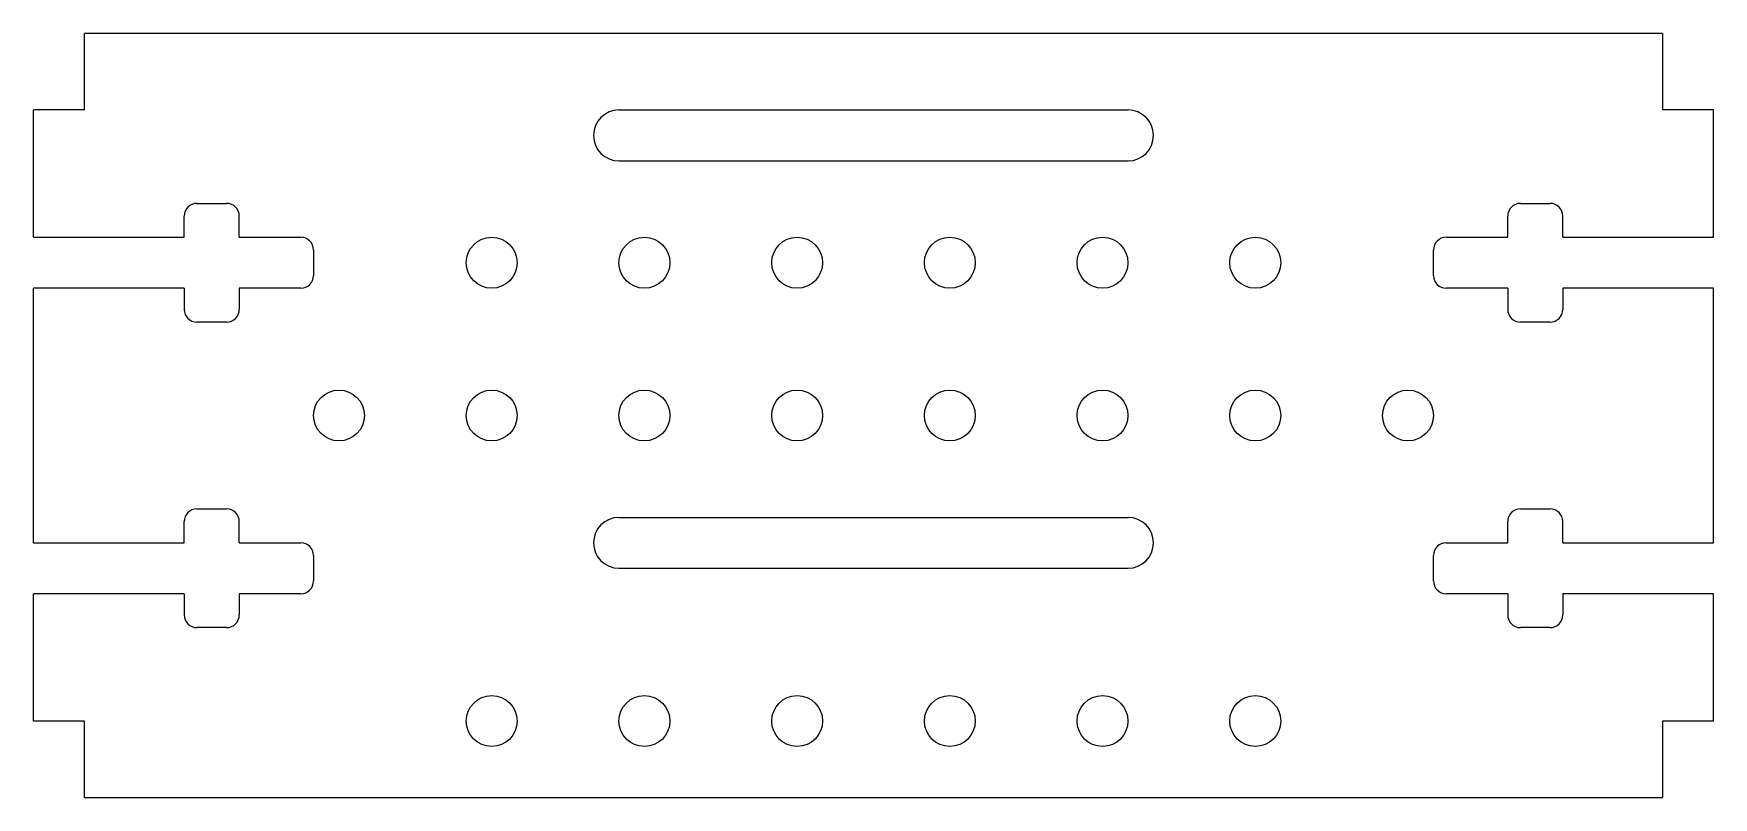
# Model space of a CAD drawing. Header units: millimetres. Extents: x -1482.7 to -1383.7, y 333.9 to 378.9.
import ezdxf

# ---------------------------------------------------------------- set-up
doc = ezdxf.new("R2010")
doc.units = ezdxf.units.MM
doc.layers.add('Default', color=7, linetype='Continuous')

msp = doc.modelspace()

# ---------------------------------------------------------------- linework, layer by layer
at = {"layer": 'Default', "color": 7, "linetype": 'Continuous'}
for p, q in [((-1386.727, 378.908), (-1479.727, 378.908)), ((-1479.727, 374.408), (-1479.727, 378.908)), ((-1386.727, 378.908), (-1386.727, 374.408)), ((-1479.727, 374.408), (-1482.727, 374.408)), ((-1482.727, 366.908), (-1482.727, 374.408)), ((-1448.227, 374.408), (-1418.227, 374.408)), ((-1383.727, 374.408), (-1386.727, 374.408)), ((-1383.727, 366.908), (-1383.727, 374.408)), ((-1448.227, 371.408), (-1418.227, 371.408)), ((-1473.102, 368.908), (-1471.352, 368.908)), ((-1395.102, 368.908), (-1393.352, 368.908)), ((-1473.852, 366.908), (-1473.852, 368.158)), ((-1470.602, 366.908), (-1470.602, 368.158)), ((-1395.852, 366.908), (-1395.852, 368.158)), ((-1392.602, 366.908), (-1392.602, 368.158)), ((-1482.727, 366.908), (-1473.852, 366.908)), ((-1470.602, 366.908), (-1466.977, 366.908)), ((-1399.477, 366.908), (-1395.852, 366.908)), ((-1392.602, 366.908), (-1383.727, 366.908)), ((-1466.227, 366.158), (-1466.227, 364.658)), ((-1400.227, 364.658), (-1400.227, 366.158)), ((-1482.727, 348.908), (-1482.727, 363.908)), ((-1473.852, 363.908), (-1482.727, 363.908)), ((-1473.852, 363.908), (-1473.852, 362.658)), ((-1466.977, 363.908), (-1470.602, 363.908)), ((-1470.602, 363.908), (-1470.602, 362.658)), ((-1395.852, 363.908), (-1399.477, 363.908)), ((-1395.852, 363.908), (-1395.852, 362.658)), ((-1383.727, 363.908), (-1392.602, 363.908)), ((-1392.602, 363.908), (-1392.602, 362.658)), ((-1383.727, 348.908), (-1383.727, 363.908)), ((-1471.352, 361.908), (-1473.102, 361.908)), ((-1393.352, 361.908), (-1395.102, 361.908)), ((-1473.102, 350.908), (-1471.352, 350.908)), ((-1395.102, 350.908), (-1393.352, 350.908)), ((-1473.852, 348.908), (-1473.852, 350.158)), ((-1470.602, 348.908), (-1470.602, 350.158)), ((-1448.227, 350.408), (-1418.227, 350.408)), ((-1395.852, 348.908), (-1395.852, 350.158)), ((-1392.602, 348.908), (-1392.602, 350.158)), ((-1482.727, 348.908), (-1473.852, 348.908)), ((-1470.602, 348.908), (-1466.977, 348.908)), ((-1399.477, 348.908), (-1395.852, 348.908)), ((-1392.602, 348.908), (-1383.727, 348.908)), ((-1466.227, 348.158), (-1466.227, 346.658)), ((-1400.227, 346.658), (-1400.227, 348.158)), ((-1448.227, 347.408), (-1418.227, 347.408)), ((-1482.727, 338.408), (-1482.727, 345.908)), ((-1473.852, 345.908), (-1482.727, 345.908)), ((-1473.852, 345.908), (-1473.852, 344.658)), ((-1466.977, 345.908), (-1470.602, 345.908)), ((-1470.602, 345.908), (-1470.602, 344.658)), ((-1395.852, 345.908), (-1399.477, 345.908)), ((-1395.852, 345.908), (-1395.852, 344.658)), ((-1383.727, 345.908), (-1392.602, 345.908)), ((-1392.602, 345.908), (-1392.602, 344.658)), ((-1383.727, 338.408), (-1383.727, 345.908)), ((-1471.352, 343.908), (-1473.102, 343.908)), ((-1393.352, 343.908), (-1395.102, 343.908)), ((-1479.727, 338.408), (-1482.727, 338.408)), ((-1479.727, 333.908), (-1479.727, 338.408)), ((-1383.727, 338.408), (-1386.727, 338.408)), ((-1386.727, 338.408), (-1386.727, 333.908)), ((-1479.727, 333.908), (-1386.727, 333.908))]:
    msp.add_line(p, q, dxfattribs=at)
for centre in [(-1455.728, 365.408), (-1446.728, 365.408), (-1437.728, 365.408), (-1428.728, 365.408), (-1419.728, 365.408), (-1410.728, 365.408), (-1464.728, 356.408), (-1455.728, 356.408), (-1446.728, 356.408), (-1437.728, 356.408), (-1428.728, 356.408), (-1419.728, 356.408), (-1410.728, 356.408), (-1401.728, 356.408), (-1455.728, 338.408), (-1446.728, 338.408), (-1437.728, 338.408), (-1428.728, 338.408), (-1419.728, 338.408), (-1410.728, 338.408)]:
    msp.add_circle(centre, 1.5, dxfattribs=at)
for centre, radius, start, end in [((-1448.227, 372.908), 1.5, 90, 270), ((-1418.227, 372.908), 1.5, 270, 90), ((-1473.102, 368.158), 0.75, 90, 180), ((-1471.352, 368.158), 0.75, 0, 90), ((-1395.102, 368.158), 0.75, 90, 180), ((-1393.352, 368.158), 0.75, 0, 90), ((-1466.977, 366.158), 0.75, 0, 90), ((-1399.477, 366.158), 0.75, 90, 180), ((-1466.977, 364.658), 0.75, 270, 0), ((-1399.477, 364.658), 0.75, 180, 270), ((-1473.102, 362.658), 0.75, 180, 270), ((-1471.352, 362.658), 0.75, 270, 0), ((-1395.102, 362.658), 0.75, 180, 270), ((-1393.352, 362.658), 0.75, 270, 0), ((-1473.102, 350.158), 0.75, 90, 180), ((-1471.352, 350.158), 0.75, 0, 90), ((-1395.102, 350.158), 0.75, 90, 180), ((-1393.352, 350.158), 0.75, 0, 90), ((-1448.227, 348.908), 1.5, 90, 270), ((-1418.227, 348.908), 1.5, 270, 90), ((-1466.977, 348.158), 0.75, 0, 90), ((-1399.477, 348.158), 0.75, 90, 180), ((-1466.977, 346.658), 0.75, 270, 0), ((-1399.477, 346.658), 0.75, 180, 270), ((-1473.102, 344.658), 0.75, 180, 270), ((-1471.352, 344.658), 0.75, 270, 0), ((-1395.102, 344.658), 0.75, 180, 270), ((-1393.352, 344.658), 0.75, 270, 0)]:
    msp.add_arc(centre, radius, start, end, dxfattribs=at)

doc.saveas('drawing.dxf')
